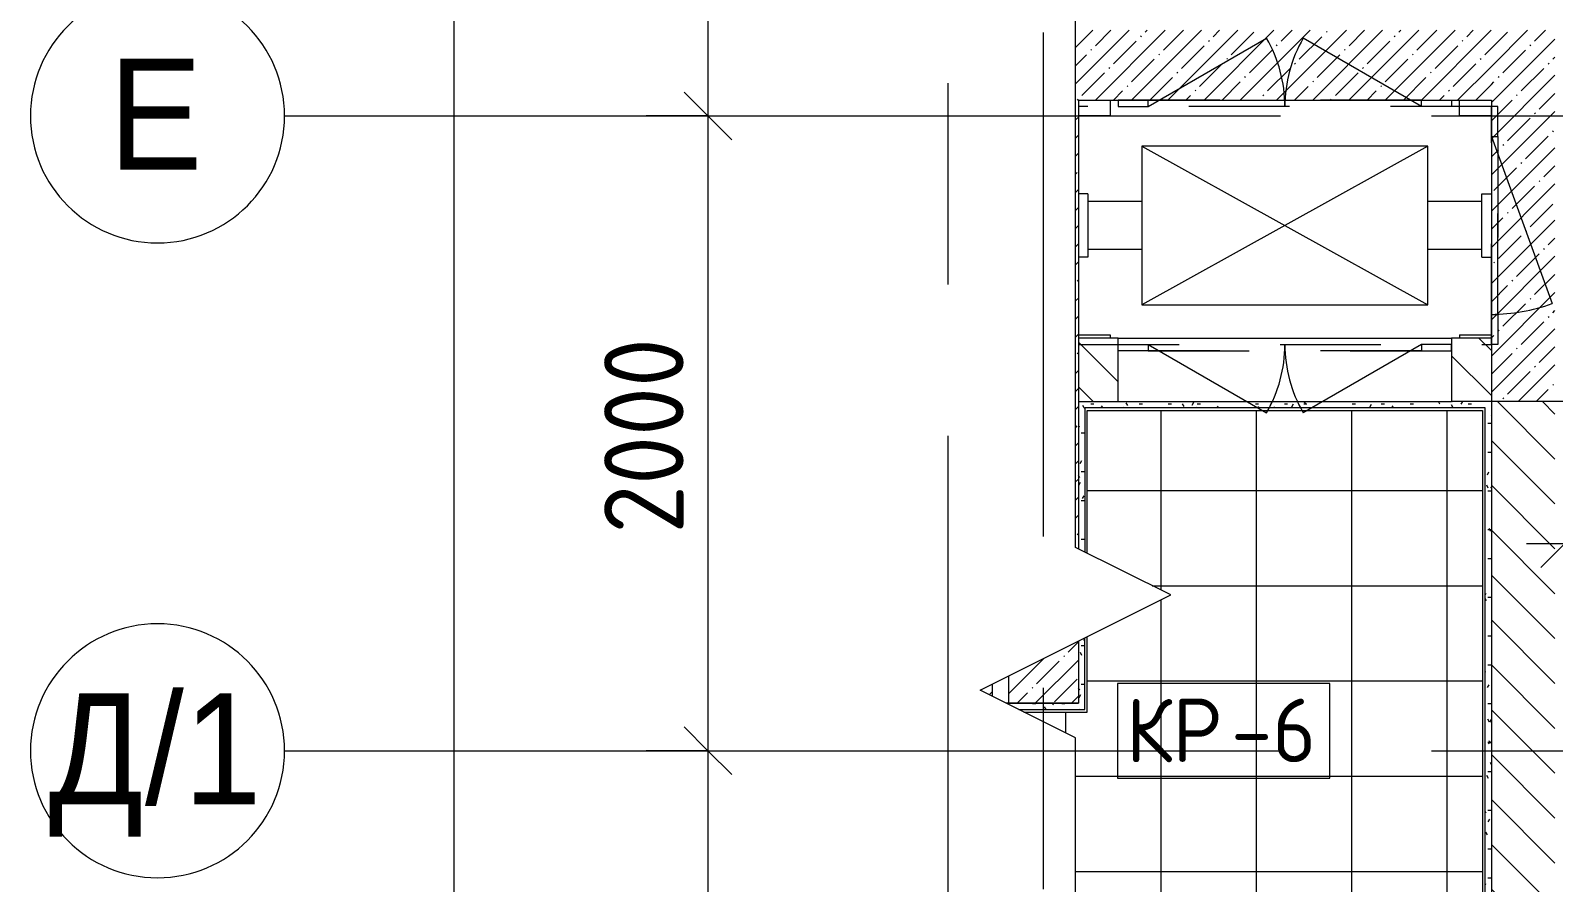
# Model space of a CAD drawing. Header units: millimetres. Extents: x 81671 to 282875, y -8553 to 29000.
# Drawn here: x 81671 to 86466, y 14585 to 17269 of the extents above; entities that cross this region are included whole.
import ezdxf

# ---------------------------------------------------------------- set-up
doc = ezdxf.new("R2010")
doc.units = ezdxf.units.MM
for name, pattern in [('Осевая', [3175, 635, -476.25, 1587.5, -476.25]), ('Снесенные', [714.375, 476.25, -238.125]), ('Штрих', [635, 317.5, -317.5]), ('Штрих короткий', [300, 150, -150])]:
    doc.linetypes.add(name, pattern=pattern)
for name, color, linetype, lineweight in [('A-ANNO-DIMS', 7, 'Continuous', 9), ('A-ANNO-DIMS-100', 7, 'Continuous', 9), ('A-DETL-GENF', 7, 'Continuous', 9), ('A-DOOR', 7, 'Continuous', 9), ('A-DOOR-2', 7, 'Штрих короткий', 9), ('A-FLOR-IDEN', 7, 'Continuous', 9), ('A-FLOR-PATT', 7, 'Continuous', 9), ('A-GENM', 7, 'Continuous', 9), ('A-GENM-2', 7, 'Штрих', 9), ('A-WALL', 7, 'Continuous', 9), ('I-WALL', 7, 'Continuous', 9), ('M-EQPM', 7, 'Continuous', 9), ('M-EQPM-1', 7, 'Штрих', 9), ('M-EQPM-2', 7, 'Снесенные', 9), ('S-COLS', 7, 'Continuous', 9), ('Оси', 7, 'Continuous', 9), ('Оси-1', 7, 'Continuous', 20), ('Оси-2', 7, 'Осевая', 9)]:
    doc.layers.add(name, color=color, linetype=linetype, lineweight=lineweight)
for name, color, linetype, lineweight, true_color in [('A-WALL-1', 9, 'Continuous', 9, 0x808080), ('A-WALL-FNSH-1', 9, 'Continuous', 9, 0x808080), ('I-WALL-2', 9, 'Continuous', 9, 0x808080), ('S-COLS-1', 9, 'Continuous', 9, 0x808080)]:
    doc.layers.add(name, color=color, linetype=linetype, lineweight=lineweight, true_color=true_color)
doc.styles.add('Arial', font='arial.ttf', dxfattribs={"width": 0.9, "height": 350})
doc.styles.add('GOST Common_1', font='GOST_Common.ttf', dxfattribs={"height": 200})
doc.styles.add('ISOCPEUR', font='isocpeur.ttf', dxfattribs={"width": 0.9, "height": 250})
doc.dimstyles.new('ISO-2_5_0_9К_БОЛЬШОЙ', dxfattribs={"dimscale": 304.8, "dimtxt": 248.995294, "dimasz": 0.492126, "dimexe": 0.393701, "dimexo": 0.984252, "dimgap": 0, "dimtad": 1, "dimdec": 0, "dimrnd": 10, "dimzin": 0, "dimdsep": 46, "dimtxsty": 'ISOCPEUR', "dimblk1": 'OBLIQUE', "dimblk2": 'OBLIQUE', "dimsah": 1, "dimcen": 0.09, "dimdle": 0.393701, "dimazin": 0, "dimtfac": 1, "dimtdec": 4, "dimtix": 1, "dimtmove": 0, "dimatfit": 3, "dimfxl": 1, "dimtvp": 1, "dimtolj": 1, "dimtzin": 0, "dimarcsym": 2})
doc.dimstyles.new('ISO-2_5_0_9К_БОЛЬШОЙ_1', dxfattribs={"dimscale": 304.8, "dimtxt": 248.995294, "dimasz": 0.492126, "dimexe": 0.393701, "dimexo": 0.984252, "dimgap": 0, "dimtad": 1, "dimdec": 0, "dimrnd": 10, "dimzin": 0, "dimdsep": 46, "dimtxsty": 'ISOCPEUR', "dimblk1": 'OBLIQUE', "dimblk2": 'OBLIQUE', "dimsah": 1, "dimcen": 0.09, "dimdle": 0.393701, "dimazin": 0, "dimtfac": 1, "dimtdec": 4, "dimtix": 1, "dimtmove": 2, "dimatfit": 3, "dimfxl": 1, "dimtvp": 1, "dimtolj": 1, "dimtzin": 0, "dimarcsym": 2})
doc.dimstyles.new('ISO-2_5_0_9К_БОЛЬШОЙ_округление', dxfattribs={"dimscale": 304.8, "dimtxt": 248.995294, "dimasz": 0.492126, "dimexe": 0.393701, "dimexo": 0, "dimgap": 0, "dimtad": 1, "dimdec": 0, "dimrnd": 10, "dimzin": 0, "dimdsep": 46, "dimtxsty": 'ISOCPEUR', "dimblk1": 'OBLIQUE', "dimblk2": 'OBLIQUE', "dimsah": 1, "dimcen": 0.09, "dimdle": 0.393701, "dimazin": 0, "dimtfac": 1, "dimtdec": 4, "dimtix": 1, "dimtmove": 0, "dimatfit": 3, "dimfxl": 1, "dimtvp": 1, "dimtolj": 1, "dimtzin": 0, "dimarcsym": 2})
pattern_1 = [(45, (0, 0), (-57.02463, 57.02463), []), (45, (57.025, 0), (-57.02463, 57.02463), [100.806, -20.161, 3.353, -16.808])]
pattern_2 = [(135, (0, 0), (-70.71068, -70.71068), [])]
pattern_3 = [(0, (0, 0), (121.92, 30.48), [10.058, -81.382, 10.058, -81.382, -487.68]), (0, (0, 0), (121.92, 30.48), [-182.88, 10.058, -172.822, 10.058, -81.382, -213.36]), (0, (0, 0), (121.92, 30.48), [-457.2, 10.058, -50.902, 10.058, -142.342]), (120, (45.72, 15.24), (-87.356454, 90.345817), [10.058, -81.382, 10.058, -81.382, -487.68]), (120, (45.72, 15.24), (-87.356454, 90.345817), [-182.88, 10.058, -172.822, 10.058, -81.382, -213.36]), (120, (45.72, 15.24), (-87.356454, 90.345817), [-457.2, 10.058, -50.902, 10.058, -142.342]), (240, (60.96, 76.2), (-34.563546, -120.825817), [10.058, -81.382, 10.058, -81.382, -487.68]), (240, (60.96, 76.2), (-34.563546, -120.825817), [-182.88, 10.058, -172.822, 10.058, -81.382, -213.36]), (240, (60.96, 76.2), (-34.563546, -120.825817), [-457.2, 10.058, -50.902, 10.058, -142.342])]

# ---------------------------------------------------------------- blocks, each defined once
blk = doc.blocks.new('160_Подъемник - 160_Подъемник-23521422-План отделки полов с раскладкой материалов 1 этажа в осях 23_1-33')
at = {"layer": 'A-GENM'}
for p, q in [((220, 0), (592.4, 215)), ((220, 0), (592.4, 215)), ((220, 0), (592.4, 215)), ((1080, 0), (707.6, 215)), ((1080, 0), (707.6, 215)), ((1080, 0), (707.6, 215)), ((-20, -95), (-20, 0)), ((-20, 0), (0, 0)), ((0, 0), (0, -95)), ((220, 20), (125, 20)), ((125, 20), (125, 0)), ((220, 20), (125, 20)), ((125, 20), (125, 0)), ((220, 20), (125, 20)), ((125, 20), (125, 0)), ((220, 0), (220, 20)), ((220, 0), (220, 20)), ((220, 0), (220, 20)), ((1080, 0), (1080, 20)), ((1080, 20), (1175, 20)), ((1080, 0), (1080, 20)), ((1080, 20), (1175, 20)), ((1080, 0), (1080, 20)), ((1080, 20), (1175, 20)), ((1175, 20), (1175, 0)), ((1175, 20), (1175, 0)), ((1175, 20), (1175, 0)), ((125, 0), (220, 0)), ((125, 0), (220, 0)), ((125, 0), (220, 0)), ((1175, 0), (1080, 0)), ((1175, 0), (1080, 0)), ((1175, 0), (1080, 0)), ((0, -95), (-20, -95)), ((0, -655), (-191.5, -128.8)), ((0, -655), (-20, -655)), ((-20, -655), (-20, -750)), ((0, -750), (0, -655)), ((-20, -750), (0, -750)), ((125, -770), (125, -750)), ((125, -750), (220, -750)), ((125, -770), (125, -750)), ((125, -750), (220, -750)), ((125, -770), (125, -750)), ((125, -750), (220, -750)), ((220, -750), (220, -770)), ((220, -750), (592.4, -965)), ((220, -750), (220, -770)), ((220, -750), (592.4, -965)), ((220, -750), (220, -770)), ((220, -750), (592.4, -965)), ((1080, -750), (707.6, -965)), ((1080, -750), (707.6, -965)), ((1080, -750), (707.6, -965)), ((1080, -750), (1080, -770)), ((1175, -750), (1080, -750)), ((1080, -750), (1080, -770)), ((1175, -750), (1080, -750)), ((1080, -750), (1080, -770)), ((1175, -750), (1080, -750)), ((1175, -770), (1175, -750)), ((1175, -770), (1175, -750)), ((1175, -770), (1175, -750)), ((220, -770), (125, -770)), ((220, -770), (125, -770)), ((220, -770), (125, -770)), ((1080, -770), (1175, -770)), ((1080, -770), (1175, -770)), ((1080, -770), (1175, -770))]:
    blk.add_line(p, q, dxfattribs=at)
for centre, radius, start, end in [((220, 0), 430, 0, 30), ((220, 0), 430, 0, 30), ((220, 0), 430, 0, 30), ((1080, 0), 430, 150, 180), ((1080, 0), 430, 150, 180), ((1080, 0), 430, 150, 180), ((0, -655), 560, 90, 110), ((220, -750), 430, 330, 0), ((220, -750), 430, 330, 0), ((220, -750), 430, 330, 0), ((1080, -750), 430, 180, 210), ((1080, -750), 430, 180, 210), ((1080, -750), 430, 180, 210)]:
    blk.add_arc(centre, radius, start, end, dxfattribs=at)
at = {"layer": 'A-GENM-2'}
for p, q in [((1080, 20), (220, 20)), ((220, 20), (1080, 20)), ((1080, 20), (220, 20)), ((220, 20), (1080, 20)), ((1080, 20), (220, 20)), ((220, 20), (1080, 20)), ((-20, -95), (-20, -655)), ((-20, -655), (-20, -95)), ((220, -770), (792, -770)), ((1080, -770), (220, -770)), ((220, -770), (1080, -770)), ((1080, -770), (220, -770)), ((220, -770), (1080, -770)), ((1080, -770), (508, -770))]:
    blk.add_line(p, q, dxfattribs=at)
at = {"layer": 'M-EQPM'}
for p, q in [((1100, -625), (200, -125)), ((200, -625), (1100, -125)), ((1100, -125), (200, -125)), ((200, -125), (200, -625)), ((1100, -125), (200, -125)), ((200, -125), (200, -625)), ((1100, -625), (1100, -125)), ((1100, -625), (1100, -125)), ((200, -625), (1100, -625)), ((200, -625), (1100, -625))]:
    blk.add_line(p, q, dxfattribs=at)
at = {"layer": 'M-EQPM-1'}
for p, q in [((1300, 0), (0, 0)), ((0, 0), (0, -750)), ((1300, -750), (1300, 0)), ((0, -750), (1300, -750))]:
    blk.add_line(p, q, dxfattribs=at)
blk = doc.blocks.new('Закладная деталь приямка - 350_150-20924309-План отделки полов с раскладкой материалов 1 этажа в осях 23_1-33')
at = {"layer": 'M-EQPM-2'}
for p, q in [((25, 75), (-145, 75)), ((-145, -75), (25, -75))]:
    blk.add_line(p, q, dxfattribs=at)
blk = doc.blocks.new('Закладная деталь приямка - 350_150-V6-План отделки полов с раскладкой материалов 1 этажа в осях 23_1-33')
at = {"layer": 'M-EQPM-2'}
for p, q in [((145, 75), (-25, 75)), ((-25, -75), (145, -75))]:
    blk.add_line(p, q, dxfattribs=at)
blk = doc.blocks.new('Закладная деталь приямка - 150_100-20924311-План отделки полов с раскладкой материалов 1 этажа в осях 23_1-33')
at = {"layer": 'M-EQPM-2'}
for p, q in [((84970, 16310), (85070, 16310)), ((85070, 16310), (85070, 16300))]:
    blk.add_line(p, q, dxfattribs=at)
blk = doc.blocks.new('Закладная деталь приямка - 150_100-V7-План отделки полов с раскладкой материалов 1 этажа в осях 23_1-33')
at = {"layer": 'M-EQPM-2'}
for q in [(86270, 16310), (86170, 16300)]:
    blk.add_line((86170, 16310), q, dxfattribs=at)
blk = doc.blocks.new('Закладная деталь приямка - 150_100-V8-План отделки полов с раскладкой материалов 1 этажа в осях 23_1-33')
at = {"layer": 'M-EQPM-2'}
for p, q in [((86170, 17000), (86170, 17050)), ((86270, 17000), (86170, 17000))]:
    blk.add_line(p, q, dxfattribs=at)
blk = doc.blocks.new('Закладная деталь приямка - 150_100-V9-План отделки полов с раскладкой материалов 1 этажа в осях 23_1-33')
at = {"layer": 'M-EQPM-2'}
for p, q in [((85070, 17050), (85070, 17000)), ((85070, 17000), (84970, 17000))]:
    blk.add_line(p, q, dxfattribs=at)
blk = doc.blocks.new('Закладная деталь приямка - 200_100-20924312-План отделки полов с раскладкой материалов 1 этажа в осях 23_1-33')
at = {"layer": 'M-EQPM-2'}
for p, q in [((86240, 16555), (86240, 16755)), ((86240, 16755), (86270, 16755)), ((86240, 16555), (86270, 16555))]:
    blk.add_line(p, q, dxfattribs=at)
blk = doc.blocks.new('Закладная деталь приямка - 200_100-V10-План отделки полов с раскладкой материалов 1 этажа в осях 23_1-33')
at = {"layer": 'M-EQPM-2'}
for p, q in [((85000, 16755), (84970, 16755)), ((85000, 16755), (85000, 16555)), ((85000, 16555), (84970, 16555))]:
    blk.add_line(p, q, dxfattribs=at)
blk = doc.blocks.new('DOR_Проход в стене_Прямоугольный - 1050x1150 EI30-23344994-План отделки полов с раскладкой материалов 1 этажа в осях 23_1-33')
at = {"layer": 'A-DOOR-2'}
for p, q in [((525, 100), (-525, 100)), ((525, -100), (-525, -100))]:
    blk.add_line(p, q, dxfattribs=at)
blk = doc.blocks.new('DET_L_Линия разрыва - М100-30654842-План отделки полов с раскладкой материалов 1 этажа в осях 23_1-33')
at = {"layer": 'A-DETL-GENF'}
for p, q in [((11889.9, 300), (11739.9, 0)), ((12189.9, -300), (11889.9, 300)), ((11739.9, 0), (0, 0)), ((12339.9, 0), (12189.9, -300)), ((24079.7, 0), (12339.9, 0))]:
    blk.add_line(p, q, dxfattribs=at)
blk = doc.blocks.new('Ось сетки - D8-29747960-План отделки полов с раскладкой материалов 1 этажа в осях 23_1-33')
at = {"layer": 'Оси-1'}
for start, end in [(360, 180), (180, 360)]:
    blk.add_arc((0, 0), 4, start, end, dxfattribs=at)
blk = doc.blocks.new('DIMBLOCK16-План отделки полов с раскладкой материалов 1 этажа в осях 23_1-33')
at = {"layer": 'A-ANNO-DIMS-100', "lineweight": 20}
for p, q in [((83803.5, 18150), (83728.5, 18225)), ((83803.5, 18150), (83878.5, 18075)), ((83803.5, 17000), (83728.5, 17075)), ((83803.5, 17000), (83878.5, 16925))]:
    blk.add_line(p, q, dxfattribs=at)
at = {"layer": 'A-ANNO-DIMS-100'}
for p, q in [((83609.6, 18150), (83923.5, 18150)), ((83803.5, 18150), (83609.6, 18150)), ((83803.5, 18150), (83803.5, 17000)), ((83609.6, 17000), (83923.5, 17000)), ((83803.5, 17000), (83609.6, 17000))]:
    blk.add_line(p, q, dxfattribs=at)
at = {"layer": 'A-ANNO-DIMS-100', "color": 0, "insert": (83476.9, 17302.1), "char_height": 250, "width": 655.049, "attachment_point": 1, "rotation": 90, "line_spacing_factor": 1.149209, "style": 'ISOCPEUR'}
blk.add_mtext('1150', dxfattribs=at)
blk = doc.blocks.new('_Oblique')
at = {"color": 0, "linetype": 'ByBlock', "lineweight": -2}
blk.add_line((-0.5, -0.5), (0.5, 0.5), dxfattribs=at)
blk = doc.blocks.new('DIMBLOCK17-План отделки полов с раскладкой материалов 1 этажа в осях 23_1-33')
at = {"layer": 'A-ANNO-DIMS-100', "lineweight": 20}
for p, q in [((83803.5, 17000), (83728.5, 17075)), ((83803.5, 17000), (83878.5, 16925)), ((83803.5, 15000), (83728.5, 15075)), ((83803.5, 15000), (83878.5, 14925))]:
    blk.add_line(p, q, dxfattribs=at)
at = {"layer": 'A-ANNO-DIMS-100'}
for p, q in [((83609.6, 17000), (83923.5, 17000)), ((83803.5, 17000), (83609.6, 17000)), ((83803.5, 17000), (83803.5, 15000)), ((83609.6, 15000), (83923.5, 15000)), ((83803.5, 15000), (83609.6, 15000))]:
    blk.add_line(p, q, dxfattribs=at)
at = {"layer": 'A-ANNO-DIMS-100', "color": 0, "insert": (83476.9, 15684), "char_height": 250, "width": 758.478, "attachment_point": 1, "rotation": 90, "line_spacing_factor": 1.149209, "style": 'ISOCPEUR'}
blk.add_mtext('2000', dxfattribs=at)
blk = doc.blocks.new('DIMBLOCK18-План отделки полов с раскладкой материалов 1 этажа в осях 23_1-33')
at = {"layer": 'A-ANNO-DIMS-100', "lineweight": 20}
for p, q in [((83803.5, 15000), (83728.5, 15075)), ((83803.5, 15000), (83878.5, 14925)), ((83803.5, 13400), (83728.5, 13475)), ((83803.5, 13400), (83878.5, 13325))]:
    blk.add_line(p, q, dxfattribs=at)
at = {"layer": 'A-ANNO-DIMS-100'}
for p, q in [((83609.6, 15000), (83923.5, 15000)), ((83803.5, 15000), (83609.6, 15000)), ((83803.5, 15000), (83803.5, 13400)), ((83609.6, 13400), (83923.5, 13400)), ((83803.5, 13400), (83609.6, 13400))]:
    blk.add_line(p, q, dxfattribs=at)
at = {"layer": 'A-ANNO-DIMS-100', "color": 0, "insert": (83476.9, 13905.5), "char_height": 250, "width": 706.764, "attachment_point": 1, "rotation": 90, "line_spacing_factor": 1.149209, "style": 'ISOCPEUR'}
blk.add_mtext('1600', dxfattribs=at)
blk = doc.blocks.new('DIMBLOCK25-План отделки полов с раскладкой материалов 1 этажа в осях 23_1-33')
at = {"layer": 'A-ANNO-DIMS-100'}
for p, q in [((83003.5, 27120), (83003.5, -120)), ((82809.6, 27000), (83123.5, 27000)), ((83003.5, 27000), (82809.6, 27000)), ((82809.6, 0), (83123.5, 0)), ((83003.5, 0), (82809.6, 0))]:
    blk.add_line(p, q, dxfattribs=at)
at = {"layer": 'A-ANNO-DIMS-100', "lineweight": 20}
for p, q in [((83003.5, 27000), (82928.5, 27075)), ((83003.5, 27000), (83078.5, 26925)), ((83003.5, 0), (82928.5, 75)), ((83003.5, 0), (83078.5, -75))]:
    blk.add_line(p, q, dxfattribs=at)
at = {"layer": 'A-ANNO-DIMS-100', "color": 0, "insert": (82676.9, 13572), "char_height": 250, "width": 948.097, "attachment_point": 1, "rotation": 90, "line_spacing_factor": 1.149209, "style": 'ISOCPEUR'}
blk.add_mtext('27000', dxfattribs=at)
blk = doc.blocks.new('DIMBLOCK66-План отделки полов с раскладкой материалов 1 этажа в осях 23_1-33')
at = {"layer": 'A-ANNO-DIMS-100'}
for p, q in [((87314, 16040.2), (87314, 15532.8)), ((87314, 15652.8), (87314, 16040.2)), ((86501, 15758.9), (86501, 15532.8)), ((86501, 15652.8), (86501, 15758.9)), ((86381, 15652.8), (87434, 15652.8))]:
    blk.add_line(p, q, dxfattribs=at)
at = {"layer": 'A-ANNO-DIMS-100', "lineweight": 20}
for p, q in [((86501, 15652.8), (86576, 15727.8)), ((87314, 15652.8), (87389, 15727.8)), ((86501, 15652.8), (86426, 15577.8)), ((87314, 15652.8), (87239, 15577.8))]:
    blk.add_line(p, q, dxfattribs=at)
at = {"layer": 'A-ANNO-DIMS-100', "color": 0, "insert": (86692, 15979.4), "char_height": 250, "width": 517.144, "attachment_point": 1, "line_spacing_factor": 1.149209, "style": 'ISOCPEUR'}
blk.add_mtext('810', dxfattribs=at)
blk = doc.blocks.new('М_перекрытий_ЭП - Типоразмер-25383776-План отделки полов с раскладкой материалов 1 этажа в осях 23_1-33')
at = {"layer": 'A-FLOR-IDEN'}
for p, q in [((3.352, 1.578), (-3.336, 1.578)), ((-3.336, 1.578), (-3.336, -1.406)), ((3.352, -1.406), (3.352, 1.578)), ((-3.336, -1.406), (3.352, -1.406))]:
    blk.add_line(p, q, dxfattribs=at)

msp = doc.modelspace()

# ---------------------------------------------------------------- hatches: boundary and pattern name
at = {"layer": 'A-FLOR-PATT'}
h = msp.add_hatch(dxfattribs=at)
h.set_pattern_fill('FP_68', color=256, style=0, pattern_type=2)
h.set_pattern_definition([(270, (77730.5, 14620), (300, 2e-14), []), (0, (77730.5, 14620), (0, 300), [])])
h.paths.add_polyline_path([(86085, 13380), (86090, 13380), (86090, 13392), (86084.5, 13392), (86083.8, 13380)])
h.paths.add_polyline_path([(85140, 13380), (85151, 13380), (85151, 13392), (85140, 13392)])
h.paths.add_polyline_path([(85988.7, 13399), (86040, 13400), (86040, 13440), (86030, 13440), (86030, 13480), (86015, 13480), (86015, 14030), (85554.6, 14030), (85566.7, 13984.8), (85494.3, 13984.8), (85506.4, 14030), (85215, 14030), (85215, 13742.6), (85265.7, 13756.2), (85265.7, 13683.8), (85215, 13697.4), (85215, 13480), (85200, 13480), (85200, 13440), (85190, 13440), (85190, 13400), (85819.6, 13399)])
h.paths.add_polyline_path([(86090, 13608), (86090, 13628), (86097, 13628), (86105, 13636), (86234, 13636), (86242, 13629.6), (86242, 16072), (84998, 16072), (84998, 15622.2), (85260.7, 15490.9), (84998, 15359.6), (84998, 15122), (84798.5, 15122), (84960.7, 15040.9), (84960.7, 13628), (85140, 13628), (85140, 13608), (85165, 13608), (85165, 13710.8), (85130.5, 13720), (85165, 13729.2), (85165, 14080), (85519.8, 14080), (85530.5, 14120), (85541.2, 14080), (86065, 14080), (86065, 13608)])
h.paths.add_polyline_path([(85795.3, 13683.8), (85795.3, 13756.2), (85930.5, 13720), (85819.6, 13690.3)])
at = {"layer": 'I-WALL'}
h = msp.add_hatch(dxfattribs=at)
h.set_pattern_fill('FP_2', color=256, style=0, pattern_type=2)
h.set_pattern_definition(pattern_1)
h.paths.add_polyline_path([(86270, 17050), (86270, 17270), (84960.7, 17270), (84960.7, 17050), (85819.6, 17050)])
h = msp.add_hatch(dxfattribs=at)
h.set_pattern_fill('FP_2', color=256, style=0, pattern_type=2)
h.set_pattern_definition(pattern_1)
h.paths.add_polyline_path([(86470, 16100), (86470, 17270), (86270, 17270), (86270, 16100)])
h = msp.add_hatch(dxfattribs=at)
h.set_pattern_fill('FP_2', color=256, style=0, pattern_type=2)
h.set_pattern_definition(pattern_1)
h.paths.add_polyline_path([(84960.7, 15150), (84970, 15150), (84970, 15345.6), (84750, 15235.6), (84750, 15150)])
h.paths.add_polyline_path([(84970, 15636.2), (84970, 17050), (84960.7, 17050), (84960.7, 15640.9)])
h = msp.add_hatch(dxfattribs=at)
h.set_pattern_fill('FP_4', color=256, style=0, pattern_type=2)
h.set_pattern_definition(pattern_2)
h.paths.add_polyline_path([(86270, 16100), (86270, 16300), (86145, 16300), (86145, 16100)])
h.paths.add_polyline_path([(85095, 16100), (85095, 16300), (84970, 16300), (84970, 16100)])
h = msp.add_hatch(dxfattribs=at)
h.set_pattern_fill('FP_4', color=256, style=0, pattern_type=2)
h.set_pattern_definition(pattern_2)
h.paths.add_polyline_path([(86470, 13600), (86470, 16100), (86270, 16100), (86270, 13600)])
at = {"layer": 'I-WALL-2'}
h = msp.add_hatch(dxfattribs=at)
h.set_pattern_fill('FP_64', color=256, style=0, pattern_type=2)
h.set_pattern_definition(pattern_3)
h.paths.add_polyline_path([(86242, 16080), (86250, 16080), (86250, 16100), (84970, 16100), (84970, 16080), (85819.6, 16080)])
h = msp.add_hatch(dxfattribs=at)
h.set_pattern_fill('FP_64', color=256, style=0, pattern_type=2)
h.set_pattern_definition(pattern_3)
h.paths.add_polyline_path([(84990, 15130), (84990, 15355.6), (84970, 15345.6), (84970, 15130)])
h.paths.add_polyline_path([(84990, 15626.2), (84990, 16080), (84970, 16080), (84970, 15636.2), (84980.4, 15631)])
h = msp.add_hatch(dxfattribs=at)
h.set_pattern_fill('FP_64', color=256, style=0, pattern_type=2)
h.set_pattern_definition(pattern_3)
h.paths.add_polyline_path([(86250, 13620), (86270, 13620), (86270, 16100), (86250, 16100), (86250, 13628)])
h = msp.add_hatch(dxfattribs=at)
h.set_pattern_fill('FP_64', color=256, style=0, pattern_type=2)
h.set_pattern_definition(pattern_3)
h.paths.add_polyline_path([(84782.5, 15130), (84970, 15130), (84970, 15150), (84742.5, 15150)])
at = {"layer": 'S-COLS'}
h = msp.add_hatch(dxfattribs=at)
h.set_pattern_fill('FP_2', color=256, style=0, pattern_type=2)
h.set_pattern_definition(pattern_1)
h.paths.add_polyline_path([(84700, 15171.2), (84700, 15210.6), (84660.7, 15190.9), (84688, 15177.2)])

# ---------------------------------------------------------------- linework, layer by layer
at = {"layer": 'A-WALL'}
for p, q in [((86250, 16080), (84990, 16080)), ((84990, 16080), (84990, 15626.2)), ((86250, 13620), (86250, 16080)), ((84990, 15130), (84990, 15355.6))]:
    msp.add_line(p, q, dxfattribs=at)
at = {"layer": 'A-WALL-1'}
for p, q in [((84970, 17050), (86270, 17050)), ((84970, 17050), (84970, 15636.2)), ((86270, 17050), (86270, 13600)), ((85095, 16300), (84970, 16300)), ((85095, 16100), (85095, 16300)), ((86270, 16300), (86145, 16300)), ((86145, 16300), (86145, 16100)), ((84970, 16100), (86145, 16100)), ((89550, 16100), (86145, 16100)), ((84970, 15345.6), (84970, 15150)), ((84750, 15235.6), (84750, 15150)), ((84970, 15150), (84742.5, 15150)), ((84750, 15150), (84970, 15150)), ((84782.5, 15130), (84990, 15130))]:
    msp.add_line(p, q, dxfattribs=at)
at = {"layer": 'A-WALL-FNSH-1'}
for p, q in [((84998, 16072), (86242, 16072)), ((84998, 15622.2), (84998, 16072)), ((86242, 16072), (86242, 13628)), ((84998, 15122), (84998, 15359.6)), ((84798.5, 15122), (84998, 15122))]:
    msp.add_line(p, q, dxfattribs=at)
at = {"layer": 'I-WALL'}
msp.add_line((85095, 16300), (86145, 16300), dxfattribs=at)
at = {"layer": 'S-COLS-1'}
msp.add_line((84700, 15171.2), (84700, 15210.6), dxfattribs=at)
at = {"layer": 'Оси'}
for p, q in [((82470.8, 17000), (84970.8, 17000)), ((82470.8, 15000), (84970.8, 15000))]:
    msp.add_line(p, q, dxfattribs=at)
at = {"layer": 'Оси-2'}
for p, q in [((84560, 593.7), (84560, 19415.1)), ((84860, 1863.7), (84860, 19415.1)), ((84970.8, 17000), (122760, 17000)), ((84970.8, 15000), (122160, 15000))]:
    msp.add_line(p, q, dxfattribs=at)

# ---------------------------------------------------------------- block references
at = {"layer": 'A-DETL-GENF', "rotation": 270.0000000000003}
msp.add_blockref('DET_L_Линия разрыва - М100-30654842-План отделки полов с раскладкой материалов 1 этажа в осях 23_1-33', (84960.7, 27380.8), dxfattribs=at)
at = {"layer": 'A-DOOR', "rotation": 180}
msp.add_blockref('DOR_Проход в стене_Прямоугольный - 1050x1150 EI30-23344994-План отделки полов с раскладкой материалов 1 этажа в осях 23_1-33', (85620, 16200), dxfattribs=at)
at = {"layer": 'A-FLOR-IDEN', "xscale": 99.99999999999993, "yscale": 99.99999999999993, "zscale": 99.99999999999993}
msp.add_blockref('М_перекрытий_ЭП - Типоразмер-25383776-План отделки полов с раскладкой материалов 1 этажа в осях 23_1-33', (85426.8, 15054.6), dxfattribs=at)
at = {"layer": 'M-EQPM', "rotation": 180}
for name, p in [('160_Подъемник - 160_Подъемник-23521422-План отделки полов с раскладкой материалов 1 этажа в осях 23_1-33', (86270, 16280)), ('Закладная деталь приямка - 350_150-V6-План отделки полов с раскладкой материалов 1 этажа в осях 23_1-33', (85145, 16655)), ('Закладная деталь приямка - 350_150-20924309-План отделки полов с раскладкой материалов 1 этажа в осях 23_1-33', (86095, 16655))]:
    msp.add_blockref(name, p, dxfattribs=at)
at = {"layer": 'M-EQPM'}
for name in ['Закладная деталь приямка - 150_100-V9-План отделки полов с раскладкой материалов 1 этажа в осях 23_1-33', 'Закладная деталь приямка - 150_100-V8-План отделки полов с раскладкой материалов 1 этажа в осях 23_1-33', 'Закладная деталь приямка - 200_100-V10-План отделки полов с раскладкой материалов 1 этажа в осях 23_1-33', 'Закладная деталь приямка - 200_100-20924312-План отделки полов с раскладкой материалов 1 этажа в осях 23_1-33', 'Закладная деталь приямка - 150_100-20924311-План отделки полов с раскладкой материалов 1 этажа в осях 23_1-33', 'Закладная деталь приямка - 150_100-V7-План отделки полов с раскладкой материалов 1 этажа в осях 23_1-33']:
    msp.add_blockref(name, (0, 0), dxfattribs=at)
at = {"layer": 'Оси-1', "xscale": 99.99999999999993, "yscale": 99.99999999999993, "zscale": 99.99999999999993, "rotation": 269.9999999999994}
for p in [(82070.8, 17000), (82070.8, 15000)]:
    msp.add_blockref('Ось сетки - D8-29747960-План отделки полов с раскладкой материалов 1 этажа в осях 23_1-33', p, dxfattribs=at)

# ---------------------------------------------------------------- texts
at = {"layer": 'A-FLOR-IDEN', "char_height": 200, "attachment_point": 1, "style": 'GOST Common_1'}
for s, insert, width in [('КР', (85119.7, 15164.3), 400.844), ('-6', (85450.5, 15164.3), 352.742)]:
    msp.add_mtext(s, dxfattribs=dict(at, insert=insert, width=width))
at = {"layer": 'Оси', "char_height": 350, "attachment_point": 1, "style": 'Arial'}
for s, insert, width in [('\\fArial|b0|i0|c204|p34|;\\W.9;Е', (81918, 17181), 360.759), ('\\fArial|b0|i0|c204|p34|;\\W.9;Д', (81727.7, 15181), 367.975), ('/1', (82031.3, 15181), 454.557)]:
    msp.add_mtext(s, dxfattribs=dict(at, insert=insert, width=width))

# ---------------------------------------------------------------- dimensions: what is measured, and where the dimension line sits
at = {"layer": 'A-ANNO-DIMS'}
dim = msp.add_linear_dim(base=(83003.5, 0), p1=(83109.6, 27000), p2=(83109.6, 0), angle=90, dimstyle='ISO-2_5_0_9К_БОЛЬШОЙ_1', override={"dimpost": '<>', "dimfxl": 26999.999823}, dxfattribs=at)
dim.commit()
dim.dimension.update_dxf_attribs({"geometry": 'DIMBLOCK25-План отделки полов с раскладкой материалов 1 этажа в осях 23_1-33', "text_midpoint": (82843.6, 14046), "dimtype": 160, "text_rotation": 90})
for base, p1, p2, override, picture, middle in [((83803.5, 17000), (83909.6, 18150), (83909.6, 17000), {"dimpost": '<>', "dimfxl": 1150}, 'DIMBLOCK16-План отделки полов с раскладкой материалов 1 этажа в осях 23_1-33', (83678.5, 17575)), ((83803.5, 15000), (83909.6, 17000), (83909.6, 15000), {"dimpost": '<>', "dimfxl": 2000.000075}, 'DIMBLOCK17-План отделки полов с раскладкой материалов 1 этажа в осях 23_1-33', (83678.5, 16000)), ((83803.5, 13400), (83909.6, 15000), (83909.6, 13400), {"dimpost": '<>', "dimfxl": 1600}, 'DIMBLOCK18-План отделки полов с раскладкой материалов 1 этажа в осях 23_1-33', (83678.5, 14200))]:
    dim = msp.add_linear_dim(base=base, p1=p1, p2=p2, angle=90, dimstyle='ISO-2_5_0_9К_БОЛЬШОЙ', override=override, dxfattribs=at)
    dim.commit()
    dim.dimension.update_dxf_attribs({"geometry": picture, "text_midpoint": middle})
dim = msp.add_linear_dim(base=(87314, 15652.8), p1=(86501, 15758.9), p2=(87314, 16040.2), dimstyle='ISO-2_5_0_9К_БОЛЬШОЙ_округление', override={"dimpost": '<>', "dimfxl": 860.296098}, dxfattribs=at)
dim.commit()
dim.dimension.update_dxf_attribs({"geometry": 'DIMBLOCK66-План отделки полов с раскладкой материалов 1 этажа в осях 23_1-33', "text_midpoint": (86907.5, 15777.8)})

doc.saveas('drawing.dxf')
